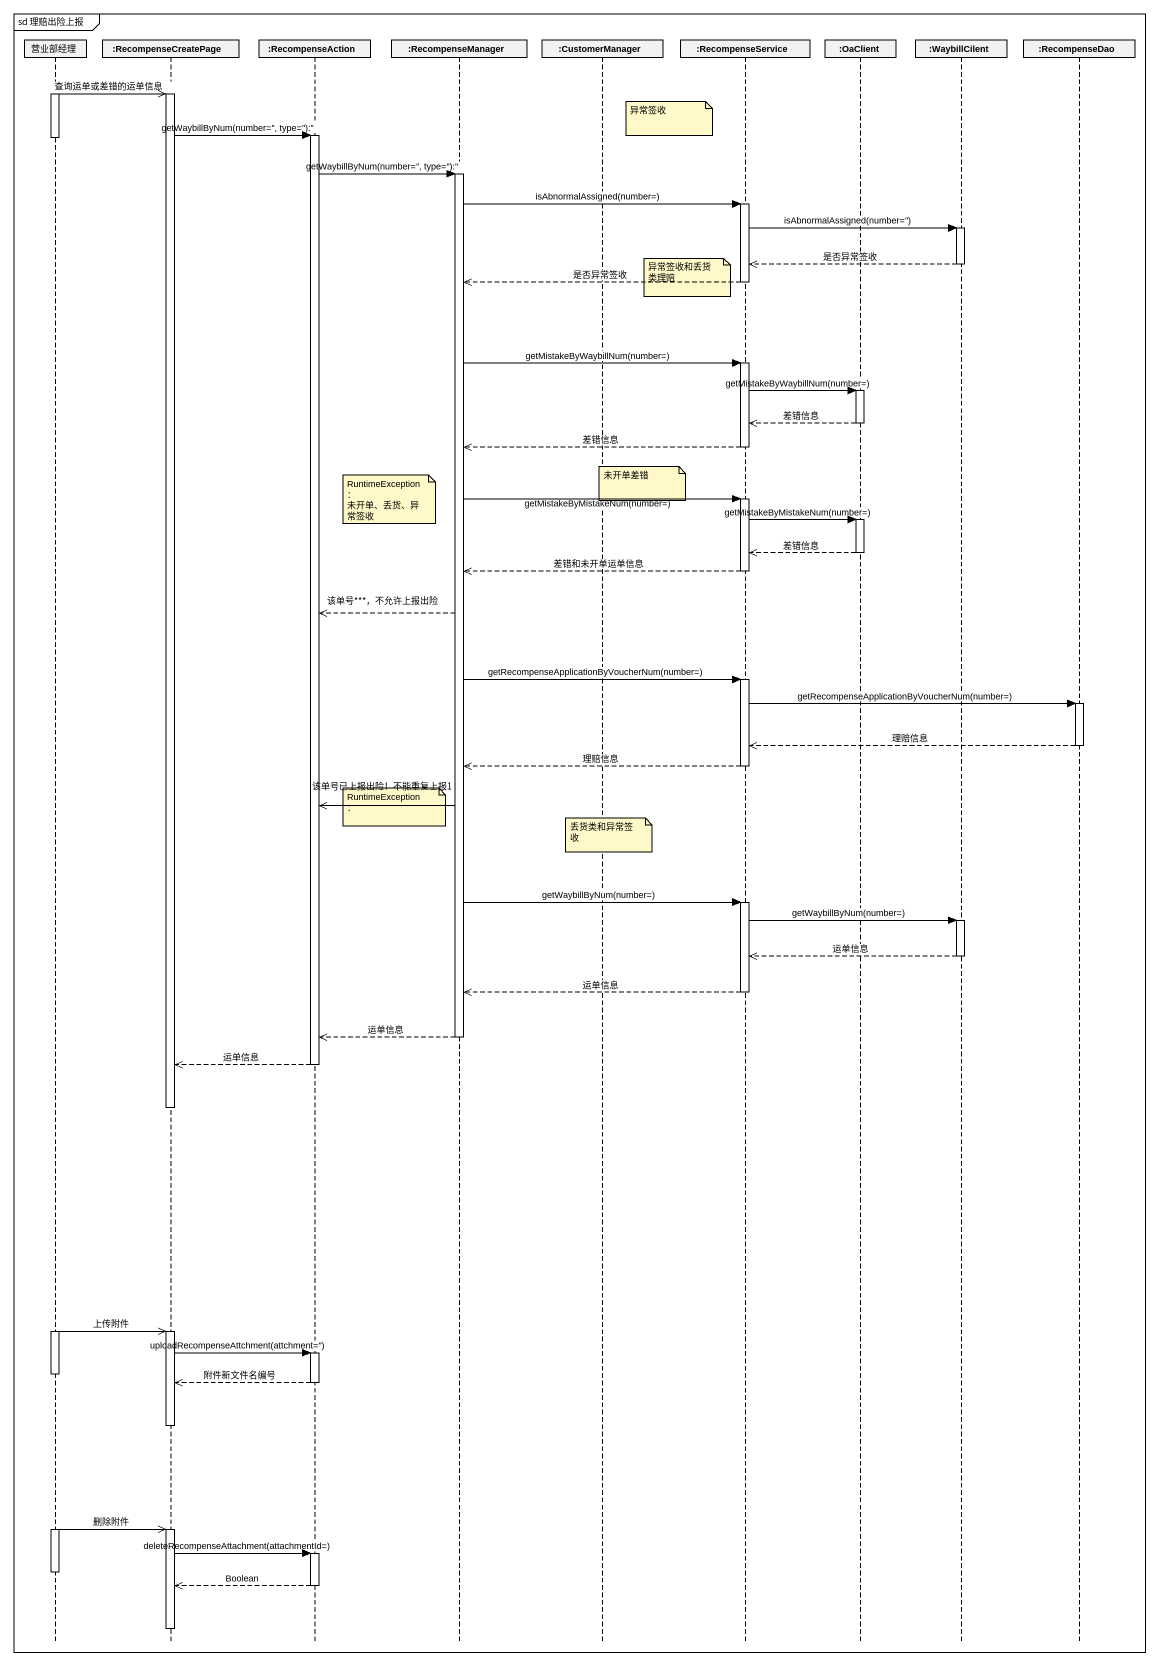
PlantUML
@startuml
mainframe sd 理赔出险上报
hide footbox
participant 营业部经理
participant ":RecompenseCreatePage" as RecompenseCreatePage
participant ":RecompenseAction" as RecompenseAction
participant ":RecompenseManager" as RecompenseManager
participant ":CustomerManager" as CustomerManager
participant ":RecompenseService" as RecompenseService
participant ":OaClient" as OaClient
participant ":WaybillCilent" as WaybillCilent
participant ":RecompenseDao" as RecompenseDao

activate 营业部经理
营业部经理 ->> RecompenseCreatePage : 查询运单或差错的运单信息
activate RecompenseCreatePage
note right of CustomerManager : 异常签收
RecompenseCreatePage -> RecompenseAction : getWaybillByNum(number='', type=''):''
activate RecompenseAction
deactivate 营业部经理
RecompenseAction -> RecompenseManager : getWaybillByNum(number='', type=''):''
activate RecompenseManager
RecompenseManager -> RecompenseService : isAbnormalAssigned(number=)
activate RecompenseService
RecompenseService -> WaybillCilent : isAbnormalAssigned(number='')
activate WaybillCilent
WaybillCilent -->> RecompenseService : 是否异常签收
deactivate WaybillCilent
note left of RecompenseService : 异常签收和丢货类理赔
RecompenseService -->> RecompenseManager : 是否异常签收
deactivate RecompenseService
RecompenseManager -> RecompenseService : getMistakeByWaybillNum(number=)
activate RecompenseService
RecompenseService -> OaClient : getMistakeByWaybillNum(number=)
activate OaClient
OaClient -->> RecompenseService : 差错信息
deactivate OaClient
RecompenseService -->> RecompenseManager : 差错信息
deactivate RecompenseService
note over CustomerManager : 未开单差错
RecompenseManager -> RecompenseService : getMistakeByMistakeNum(number=)
note left of RecompenseManager
  RuntimeException：
  未开单、丢货、异常签收
end note
activate RecompenseService
RecompenseService -> OaClient : getMistakeByMistakeNum(number=)
activate OaClient
OaClient -->> RecompenseService : 差错信息
deactivate OaClient
RecompenseService -->> RecompenseManager : 差错和未开单运单信息
deactivate RecompenseService
RecompenseManager -->> RecompenseAction : 该单号***，不允许上报出险
RecompenseManager -> RecompenseService : getRecompenseApplicationByVoucherNum(number=)
activate RecompenseService
RecompenseService -> RecompenseDao : getRecompenseApplicationByVoucherNum(number=)
activate RecompenseDao
RecompenseDao -->> RecompenseService : 理赔信息
deactivate RecompenseDao
RecompenseService -->> RecompenseManager : 理赔信息
deactivate RecompenseService
RecompenseManager ->> RecompenseAction : 该单号已上报出险！不能重复上报1
note left of RecompenseManager : RuntimeException：
note over CustomerManager : 丢货类和异常签收
RecompenseManager -> RecompenseService : getWaybillByNum(number=)
activate RecompenseService
RecompenseService -> WaybillCilent : getWaybillByNum(number=)
activate WaybillCilent
WaybillCilent -->> RecompenseService : 运单信息
deactivate WaybillCilent
RecompenseService -->> RecompenseManager : 运单信息
deactivate RecompenseService
RecompenseManager -->> RecompenseAction : 运单信息
deactivate RecompenseManager
RecompenseAction -->> RecompenseCreatePage : 运单信息
deactivate RecompenseAction
deactivate RecompenseCreatePage
activate 营业部经理
营业部经理 ->> RecompenseCreatePage : 上传附件
activate RecompenseCreatePage
RecompenseCreatePage -> RecompenseAction : uploadRecompenseAttchment(attchment='')
activate RecompenseAction
deactivate 营业部经理
RecompenseAction -->> RecompenseCreatePage : 附件新文件名编号
deactivate RecompenseAction
deactivate RecompenseCreatePage
activate 营业部经理
营业部经理 ->> RecompenseCreatePage : 删除附件
activate RecompenseCreatePage
RecompenseCreatePage -> RecompenseAction : deleteRecompenseAttachment(attachmentId=)
activate RecompenseAction
deactivate 营业部经理
RecompenseAction -->> RecompenseCreatePage : Boolean
deactivate RecompenseAction
deactivate RecompenseCreatePage
@enduml
